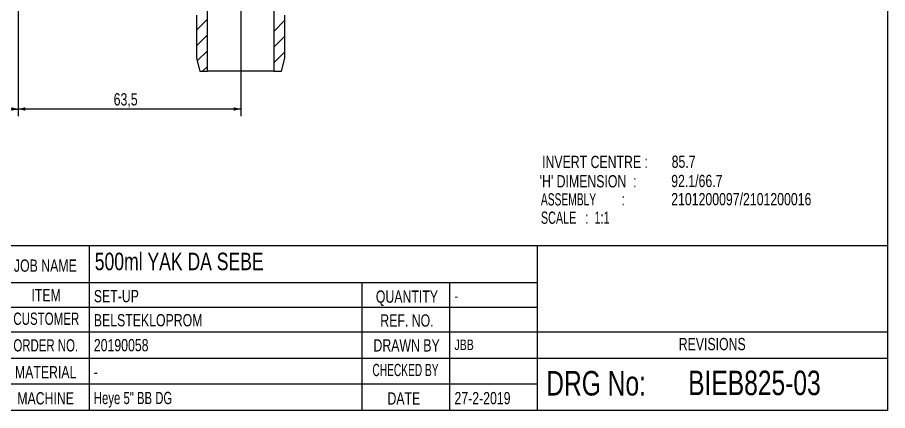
# Model space of a CAD drawing. Header units: millimetres. Extents: x 8 to 832, y 8 to 586.
# Drawn here: x 583.5 to 832, y 8 to 120.2 of the extents above; entities that cross this region are included whole.
import ezdxf

# ---------------------------------------------------------------- set-up
doc = ezdxf.new("R2010")
doc.units = ezdxf.units.MM
doc.linetypes.add('CENTERX2', pattern=[20.32, 12.7, -2.54, 2.54, -2.54])
for name, color, linetype in [('CENTERLINE', 4, 'CENTERX2'), ('DIMENSIONS', 2, 'Continuous'), ('HATCH', 3, 'Continuous'), ('TEXT', 2, 'Continuous')]:
    doc.layers.add(name, color=color, linetype=linetype)
doc.layers.add('OUTLINE', color=7, linetype='Continuous', lineweight=25)
doc.styles.add('SLDTEXTSTYLE0', font='TXT', dxfattribs={"width": 0.75})
doc.styles.add('SLDTEXTSTYLE1', font='TXT', dxfattribs={"width": 0.660714})
doc.styles.add('SLDTEXTSTYLE2', font='TXT', dxfattribs={"width": 0.692308})
doc.styles.add('SLDTEXTSTYLE3', font='TXT', dxfattribs={"width": 0.702531})
doc.styles.add('SLDTEXTSTYLE4', font='TXT', dxfattribs={"width": 0.696874})
doc.styles.add('SLDTEXTSTYLE5', font='TXT', dxfattribs={"width": 0.620208})
doc.styles.add('SLDTEXTSTYLE8', font='TXT', dxfattribs={"width": 0.625})
doc.dimstyles.new('SLDDIMSTYLE0', dxfattribs={"dimtxt": 3.5, "dimasz": 2, "dimexe": 0, "dimexo": 0.0625, "dimgap": 0.875, "dimtad": 1, "dimrnd": 1e-09, "dimzin": 12, "dimdsep": 46, "dimtxsty": 'SLDTEXTSTYLE0', "dimsah": 1, "dimcen": 0.09, "dimadec": 0, "dimazin": 3, "dimtfac": 1, "dimtofl": 0, "dimtmove": 0, "dimatfit": 3, "dimfxl": 0, "dimfrac": 2, "dimtolj": 1, "dimtzin": 12, "dimarcsym": 0})

# ---------------------------------------------------------------- blocks, each defined once
blk = doc.blocks.new('SW_HATCH_0')
at = {"layer": 'HATCH', "color": 0}
for p, q in [((431.8, -84.56), (428.65, -87.71)), ((453.95, -84.87), (450.8, -88.02)), ((431.8, -89.05), (428.65, -92.2)), ((453.95, -89.36), (450.8, -92.51)), ((431.8, -93.54), (428.86, -96.48)), ((453.95, -93.85), (450.8, -97)), ((431.8, -98.04), (430.42, -99.42)), ((452.98, -99.31), (452.87, -99.42))]:
    blk.add_line(p, q, dxfattribs=at)
blk = doc.blocks.new('_D_12')
at = {"layer": 'DIMENSIONS'}
for p, q in [((583.77, 164.3), (583.77, 92.08)), ((520.27, 119.52), (520.27, 92.08)), ((520.27, 94.08), (583.77, 94.08))]:
    blk.add_line(p, q, dxfattribs=at)
for points in [[(520.27, 94.08), (522.27, 93.58), (522.27, 94.58)], [(583.77, 94.08), (581.77, 94.58), (581.77, 93.58)]]:
    blk.add_solid(points, dxfattribs=at)
at = {"layer": 'DIMENSIONS', "insert": (547.5, 98.59), "char_height": 3.5, "attachment_point": 1, "style": 'SLDTEXTSTYLE0'}
blk.add_mtext('63,5', dxfattribs=at)
blk = doc.blocks.new('_D_13')
at = {"layer": 'DIMENSIONS'}
for p, q in [((583.77, 148.12), (583.77, 92.08)), ((647.27, 122.41), (647.27, 92.08)), ((647.27, 94.08), (583.77, 94.08))]:
    blk.add_line(p, q, dxfattribs=at)
for points in [[(583.77, 94.08), (585.77, 93.58), (585.77, 94.58)], [(647.27, 94.08), (645.27, 94.58), (645.27, 93.58)]]:
    blk.add_solid(points, dxfattribs=at)
at = {"layer": 'DIMENSIONS', "insert": (611, 98.59), "char_height": 3.5, "attachment_point": 1, "style": 'SLDTEXTSTYLE0'}
blk.add_mtext('63,5', dxfattribs=at)

msp = doc.modelspace()

# ---------------------------------------------------------------- linework, layer by layer
at = {"layer": 'CENTERLINE'}
msp.add_line((647.272, 466.611), (647.272, 109.712), dxfattribs=at)
at = {"layer": 'OUTLINE'}
for p, q in [((832, 586), (832, 8)), ((637.772, 104.856), (637.772, 125.556)), ((656.772, 125.556), (656.772, 104.856)), ((634.622, 120.856), (634.622, 108.588)), ((659.922, 108.588), (659.922, 120.856)), ((634.622, 108.588), (635.622, 104.856)), ((658.922, 104.856), (659.922, 108.588)), ((635.622, 104.856), (637.772, 104.856)), ((656.772, 104.856), (637.772, 104.856)), ((656.772, 104.856), (658.922, 104.856)), ((832, 55), (429, 55)), ((604, 55), (604, 8)), ((732, 8), (732, 55)), ((732, 44.5), (579, 44.5)), ((682, 8), (682, 44.5)), ((707, 8), (707, 44.5)), ((579, 37.5), (732, 37.5)), ((519, 30.5), (832, 30.5)), ((579, 23), (732, 23)), ((732, 23), (832, 23)), ((732, 15.5), (519, 15.5)), ((832, 8), (8, 8))]:
    msp.add_line(p, q, dxfattribs=at)

# ---------------------------------------------------------------- block references
at = {"layer": 'HATCH'}
msp.add_blockref('SW_HATCH_0', (205.972, 204.275), dxfattribs=at)

# ---------------------------------------------------------------- texts
at = {"layer": 'TEXT'}
for s, insert, char_height, attachment_point, style in [('INVERT CENTRE :', (733.334, 80.735), 3.5, 1, 'SLDTEXTSTYLE0'), ('85.7', (770.336, 80.788), 3.5, 1, 'SLDTEXTSTYLE0'), ("'H' DIMENSION  :", (732.646, 75.208), 3.5, 1, 'SLDTEXTSTYLE0'), ('92.1/66.7', (770.214, 75.289), 3.5, 1, 'SLDTEXTSTYLE0'), ('ASSEMBLY         :', (732.998, 70.047), 3.5, 1, 'SLDTEXTSTYLE8'), ('2101200097/2101200016', (770.214, 70.1), 3.5, 1, 'SLDTEXTSTYLE0'), ('SCALE   :  1:1', (732.998, 64.81), 3.5, 1, 'SLDTEXTSTYLE1'), ('500ml YAK DA SEBE', (605.596, 53.071), 5, 1, 'SLDTEXTSTYLE0'), ('JOB NAME', (591.487, 51.128), 3.5, 2, 'SLDTEXTSTYLE0'), ('ITEM', (591.719, 42.701), 3.5, 2, 'SLDTEXTSTYLE0'), ('SET-UP', (605.336, 42.422), 3.5, 1, 'SLDTEXTSTYLE0'), ('QUANTITY', (694.743, 42.282), 3.5, 2, 'SLDTEXTSTYLE0'), ('-', (708.355, 42.211), 3, 1, 'SLDTEXTSTYLE0'), ('CUSTOMER', (591.756, 35.974), 3.5, 2, 'SLDTEXTSTYLE3'), ('BELSTEKLOPROM', (605.336, 35.546), 3.5, 1, 'SLDTEXTSTYLE0'), ('REF. NO.', (694.743, 35.47), 3.5, 2, 'SLDTEXTSTYLE0'), ('ORDER NO.', (591.608, 28.371), 3.5, 2, 'SLDTEXTSTYLE4'), ('20190058', (605.336, 28.424), 3.5, 1, 'SLDTEXTSTYLE0'), ('DRAWN BY', (694.648, 28.361), 3.5, 2, 'SLDTEXTSTYLE0'), ('JBB', (708.319, 28.29), 3, 1, 'SLDTEXTSTYLE0'), ('REVISIONS', (781.919, 28.74), 3.5, 2, 'SLDTEXTSTYLE0'), ('MATERIAL', (591.571, 20.703), 3.5, 2, 'SLDTEXTSTYLE0'), ('CHECKED BY', (694.336, 21.339), 3.5, 2, 'SLDTEXTSTYLE5'), ('-', (605.329, 20.803), 3.5, 1, 'SLDTEXTSTYLE0'), ('DRG No:', (734.52, 19.303), 7, 1, 'SLDTEXTSTYLE0'), ('BIEB825-03', (775.047, 19.41), 7, 1, 'SLDTEXTSTYLE0'), ('MACHINE', (591.568, 13.254), 3.5, 2, 'SLDTEXTSTYLE0'), ('Heye 5" BB DG', (605.329, 13.353), 3.5, 1, 'SLDTEXTSTYLE2'), ('DATE', (693.867, 13.206), 3.5, 2, 'SLDTEXTSTYLE0'), ('27-2-2019', (708.319, 13.305), 3.5, 1, 'SLDTEXTSTYLE0')]:
    msp.add_mtext(s, dxfattribs=dict(at, insert=insert, char_height=char_height, attachment_point=attachment_point, style=style))

# ---------------------------------------------------------------- dimensions: what is measured, and where the dimension line sits
at = {"layer": 'DIMENSIONS'}
for p1, picture, middle in [((520.272, 291.276), '_D_12', (552.022, 96.856)), ((647.272, 291.276), '_D_13', (615.522, 96.856))]:
    dim = msp.add_linear_dim(base=(583.772, 96.856), p1=p1, p2=(583.772, 291.276), dimstyle='SLDDIMSTYLE0', dxfattribs=at)
    dim.commit()
    dim.dimension.update_dxf_attribs({"geometry": picture, "text_midpoint": middle, "dimtype": 160})

doc.saveas('drawing.dxf')
